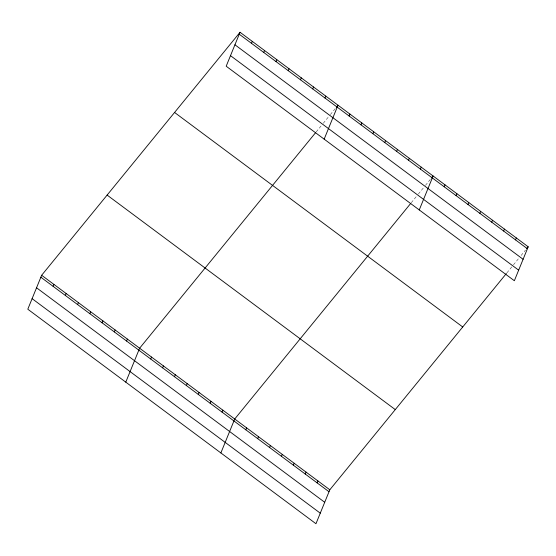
<?xml version="1.0" encoding="UTF-8"?>
<svg xmlns="http://www.w3.org/2000/svg" width="556" height="556" viewBox="0 0 556 556"><rect width="100%" height="100%" fill="white"/><g stroke="black" fill="none" stroke-linecap="round" stroke-linejoin="round"><path stroke-width="0.42" stroke-dasharray="2.78 2.08" d="M316.19 131.932L321.646 125.253M323.286 123.251L328.742 116.565M330.375 114.564L335.831 107.878M411.287 202.725L416.743 196.046M418.376 194.037L423.832 187.358M425.472 185.35L430.379 179.338M506.926 272.85L511.833 266.831M513.473 264.83L518.929 258.144M521.111 255.475L525.476 250.124"/><path stroke-width="0.83" d="M240.039 32.269L226.188 66.213L514.349 280.731L528.2 246.788L240.039 32.269L41.651 275.269L27.8 309.212L315.961 523.731L329.812 489.787L506.377 273.517M53.105 286.333L53.897 284.387M65.351 295.451L66.143 293.505M77.597 304.57L78.396 302.624M89.843 313.688L90.642 311.735M102.089 322.8L102.888 320.854M114.341 331.918L115.134 329.972M126.587 341.036L127.38 339.09M251.493 43.333L252.285 41.387M125.774 382.153L139.625 348.209L315.648 132.606M263.739 52.452L264.538 50.506M150.718 359.002L151.51 357.056M275.984 61.57L276.784 59.624M162.602 367.85L163.401 365.904M288.23 70.688L289.03 68.736M174.494 376.697L175.286 374.751M300.483 79.8L301.276 77.854M186.378 385.551L187.17 383.598M312.729 88.918L313.521 86.972M198.263 394.399L199.062 392.453M324.975 98.037L325.767 96.091M210.154 403.246L210.946 401.3M324.162 139.153L338.013 105.202L336.38 107.211M222.039 412.093L222.831 410.147M349.105 116.002L349.905 114.056M220.864 452.938L234.722 418.995L410.738 203.392M360.99 124.85L361.789 122.904M245.808 429.795L246.607 427.842M372.881 133.697L373.674 131.751M257.699 438.642L258.491 436.696M384.766 142.551L385.558 140.599M269.584 447.49L270.376 445.544M396.65 151.399L397.45 149.446M281.468 456.337L282.267 454.391M408.542 160.246L409.334 158.3M293.359 465.184L294.152 463.238M420.426 169.094L421.219 167.147M305.244 474.039L306.036 472.086M419.252 209.939L433.11 175.995L431.47 177.996M317.128 482.886L317.928 480.94M444.202 186.795L444.995 184.842M456.087 195.642L456.879 193.69M467.971 204.49L468.771 202.544M479.856 213.337L480.655 211.391M491.747 222.185L492.54 220.239M503.632 231.032L504.424 229.086M515.516 239.886L516.315 237.933M526.567 248.789L528.2 246.788M239.247 34.215L527.408 248.734M234.938 44.779L523.099 259.291M230.497 55.656L518.658 270.167M174.57 112.458L462.731 326.977M107.12 195.08L395.281 409.598M41.651 275.269L329.812 489.787M40.859 277.222L329.013 491.733M36.55 287.779L324.704 502.29M32.109 298.655L320.27 513.174"/></g></svg>
